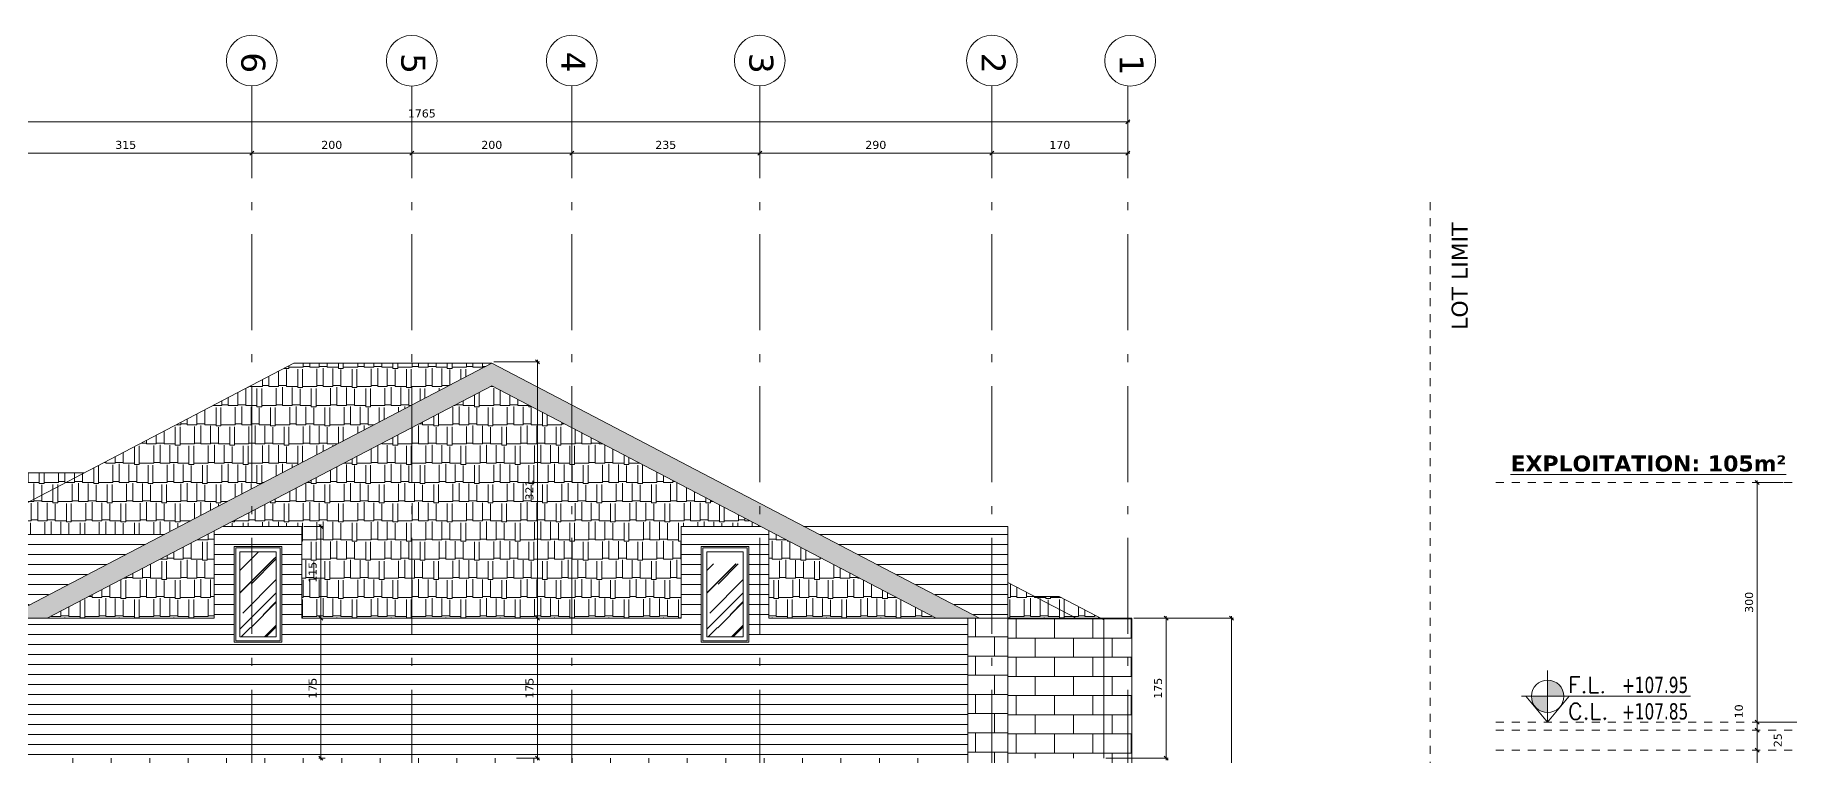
# Model space of a CAD drawing. Header units: inches. Extents: x -48 to 777, y -156 to 510.
# Drawn here: x 223.69 to 245.73, y 11.23 to 20.25 of the extents above; entities that cross this region are included whole.
import ezdxf
from ezdxf.enums import TextEntityAlignment as Align

# ---------------------------------------------------------------- set-up
doc = ezdxf.new("R2010")
doc.units = ezdxf.units.IN
doc.header["$MEASUREMENT"] = 0
for name, pattern in [('ACAD_ISO10W100', [18, 12, -3, 0, -3]), ('HIDDEN', [0.375, 0.25, -0.125]), ('NUHA', [1.45, 0.75, -0.25, 0.2, -0.25])]:
    doc.linetypes.add(name, pattern=pattern)
doc.layers.get('Defpoints').update_dxf_attribs({"lineweight": 5})
for name, color, linetype, lineweight in [('A-ANNOTATION', 34, 'Continuous', 5), ('A-AXIS ST', 251, 'ACAD_ISO10W100', 5), ('A-DIM', 9, 'Continuous', 5), ('A-HIDDEN', 254, 'HIDDEN', 5), ('A-SIGNS1', 20, 'Continuous', 15), ('A-SIGNS2', 30, 'Continuous', 15), ('A-TEXT', 50, 'Continuous', 15), ('A-WINDOWS', 4, 'Continuous', 20), ('D-STONE', 52, 'Continuous', 20), ('D-WOOD', 32, 'Continuous', 20), ('H-GLASS', 111, 'Continuous', 5), ('H-WOOD', 26, 'Continuous', 5)]:
    doc.layers.add(name, color=color, linetype=linetype, lineweight=lineweight)
doc.layers.add('H-STONE', color=7, linetype='Continuous', lineweight=5, true_color=0xc8bd6a)
doc.layers.add('HH-DARK GREY', color=7, linetype='Continuous', lineweight=5, true_color=0x404040)
doc.styles.add('ROMAND', font='verdana.ttf')
doc.styles.add('ROMANS', font='romans__.ttf', dxfattribs={"height": 0.14})
doc.dimstyles.new('M-1.50', dxfattribs={"dimtxt": 0.1, "dimasz": 0.05, "dimexe": 0.025, "dimexo": 0.025, "dimgap": 0.05, "dimtad": 1, "dimlfac": 100, "dimrnd": 0.5, "dimzin": 9, "dimdsep": 46, "dimtxsty": 'ROMAND', "dimblk": 'OBLIQUE', "dimcen": 1, "dimdle": 0.025, "dimclrd": 256, "dimclre": 256, "dimclrt": 2, "dimadec": 0, "dimazin": 0, "dimtfac": 0.666667, "dimtmove": 2, "dimatfit": 3, "dimfxl": 0.04, "dimtolj": 1, "dimtzin": 5, "dimlwd": -1, "dimlwe": -1, "dimarcsym": 0})
pattern_1 = [(180, (79.87779, -5e-13), (-3e-17, -0.125), [])]
pattern_2 = [(0, (0, 96.73333), (0.51, 0.24), [0.12, -0.1, 0.14, -0.06, 0.18, -0.08]), (0, (0.12, 96.74333), (0.51, 0.24), [0.1, -0.38, 0.08, -0.12]), (0, (0.36, 96.71833), (0.51, 0.24), [0.06, -0.62]), (90, (0, 96.73333), (-0.17, 0.24), [0.23, -0.73]), (90, (0.12, 96.73333), (-0.17, 0.24), [0.225, -0.735]), (90, (0.22, 96.73333), (-0.17, 0.24), [0.21, -0.75]), (90, (0.36, 96.71833), (-0.17, 0.24), [0.23, -0.73]), (90, (0.42, 96.71833), (-0.17, 0.24), [0.23, -0.73]), (90, (0.6, 96.73333), (-0.17, 0.24), [0.22, -0.74])]

# ---------------------------------------------------------------- blocks, each defined once
blk = doc.blocks.new('_Oblique')
at = {"color": 0, "linetype": 'ByBlock', "lineweight": -2}
blk.add_line((-0.5, -0.5), (0.5, 0.5), dxfattribs=at)
blk = doc.blocks.new('*D914')
at = {"layer": 'A-DIM', "transparency": 16777216}
blk.add_line((245.214, 8.278), (245.214, 11.328), dxfattribs=at)
at = {"layer": 'Defpoints', "color": 0, "transparency": 16777216}
for p in [(245.214, 11.303), (245.214, 11.303), (245.214, 8.303)]:
    blk.add_point(p, dxfattribs=at)
at = {"layer": 'A-DIM', "transparency": 16777216, "xscale": 0.05, "yscale": 0.05, "zscale": 0.05}
for p, rotation in [((245.214, 11.303), 90), ((245.214, 8.303), 270)]:
    blk.add_blockref('_Oblique', p, dxfattribs=dict(at, rotation=rotation))
at = {"layer": 'A-DIM', "color": 2, "transparency": 16777216, "insert": (245.112, 9.803), "char_height": 0.1, "attachment_point": 5, "rotation": 90, "style": 'ROMAND'}
blk.add_mtext('\\A1;300', dxfattribs=at)
blk = doc.blocks.new('*D915')
at = {"layer": 'A-DIM', "transparency": 16777216}
blk.add_line((245.214, 11.278), (245.214, 11.578), dxfattribs=at)
at = {"layer": 'Defpoints', "color": 0, "transparency": 16777216}
for p in [(245.214, 11.553), (245.214, 11.553), (245.214, 11.303)]:
    blk.add_point(p, dxfattribs=at)
at = {"layer": 'A-DIM', "transparency": 16777216, "xscale": 0.05, "yscale": 0.05, "zscale": 0.05}
for p, rotation in [((245.214, 11.553), 90), ((245.214, 11.303), 270)]:
    blk.add_blockref('_Oblique', p, dxfattribs=dict(at, rotation=rotation))
at = {"layer": 'A-DIM', "color": 2, "transparency": 16777216, "insert": (245.471, 11.428), "char_height": 0.1, "attachment_point": 5, "rotation": 90, "style": 'ROMAND'}
blk.add_mtext('\\A1;25', dxfattribs=at)
blk = doc.blocks.new('*D916')
at = {"layer": 'A-DIM', "transparency": 16777216}
blk.add_line((245.214, 11.528), (245.214, 11.678), dxfattribs=at)
at = {"layer": 'Defpoints', "color": 0, "transparency": 16777216}
for p in [(245.214, 11.653), (245.214, 11.653), (245.214, 11.553)]:
    blk.add_point(p, dxfattribs=at)
at = {"layer": 'A-DIM', "transparency": 16777216, "xscale": 0.05, "yscale": 0.05, "zscale": 0.05}
for p, rotation in [((245.214, 11.653), 90), ((245.214, 11.553), 270)]:
    blk.add_blockref('_Oblique', p, dxfattribs=dict(at, rotation=rotation))
at = {"layer": 'A-DIM', "color": 2, "transparency": 16777216, "insert": (244.984, 11.789), "char_height": 0.1, "attachment_point": 5, "rotation": 90, "style": 'ROMAND'}
blk.add_mtext('\\A1;10', dxfattribs=at)
blk = doc.blocks.new('*D917')
at = {"layer": 'A-DIM', "transparency": 16777216}
for p, q in [((245.537, 14.653), (245.189, 14.653)), ((245.214, 14.678), (245.214, 11.628)), ((245.707, 11.653), (245.189, 11.653))]:
    blk.add_line(p, q, dxfattribs=at)
at = {"layer": 'Defpoints', "color": 0, "transparency": 16777216}
for p in [(245.562, 14.653), (245.214, 11.653), (245.732, 11.653)]:
    blk.add_point(p, dxfattribs=at)
at = {"layer": 'A-DIM', "transparency": 16777216, "xscale": 0.05, "yscale": 0.05, "zscale": 0.05}
for p, rotation in [((245.214, 14.653), 90), ((245.214, 11.653), 270)]:
    blk.add_blockref('_Oblique', p, dxfattribs=dict(at, rotation=rotation))
at = {"layer": 'A-DIM', "color": 2, "transparency": 16777216, "insert": (245.112, 13.153), "char_height": 0.1, "attachment_point": 5, "rotation": 90, "style": 'ROMAND'}
blk.add_mtext('\\A1;300', dxfattribs=at)
blk = doc.blocks.new('GXFHGCGFCD')
at = {"layer": 'A-SIGNS1', "linetype": 'NUHA'}
h = blk.add_hatch(color=256, dxfattribs=at)
h.paths.add_polyline_path([(90.382, 61.33), (90.382, 61.17), (90.542, 61.17, 0.414214)])
h.paths.add_polyline_path([(90.382, 61.17), (90.222, 61.17, 0.414214), (90.382, 61.01)])
at = {"layer": 'A-SIGNS1'}
for p, q in [((90.382, 60.914), (90.382, 61.426)), ((90.126, 61.17), (91.79, 61.17))]:
    blk.add_line(p, q, dxfattribs=at)
blk.add_circle((90.382, 61.17), 0.16, dxfattribs=at)
blk = doc.blocks.new('DGXFHXFGDFD')
at = {"layer": 'A-SIGNS1'}
blk.add_blockref('GXFHGCGFCD', (0, 0), dxfattribs=at)
at = {"layer": 'A-SIGNS2', "linetype": 'NUHA', "style": 'ROMANS'}
for s, p in [('F.L.', (90.583, 61.203)), ('C.L.', (90.583, 60.941))]:
    blk.add_text(s, height=0.16, dxfattribs=at).set_placement(p)
at = {"layer": 'A-SIGNS2', "style": 'ROMANS', "width": 0.910135, "flags": 4}
for tag, p, p2 in [('NIV.FINI', (91.116, 61.203), (91.79, 61.203)), ('NIV.BETON', (91.116, 60.941), (91.79, 60.941))]:
    blk.add_attdef(tag, text='', height=0.16, dxfattribs=at).set_placement(p, p2, align=Align.FIT)
blk = doc.blocks.new('*D594')
at = {"layer": 'A-DIM', "transparency": 16777216}
for p, q in [((229.421, 16.161), (229.994, 16.161)), ((229.969, 16.186), (229.969, 12.928)), ((229.821, 12.953), (229.994, 12.953))]:
    blk.add_line(p, q, dxfattribs=at)
at = {"layer": 'Defpoints', "color": 0, "transparency": 16777216}
for p in [(229.396, 16.161), (229.796, 12.953), (229.969, 12.953)]:
    blk.add_point(p, dxfattribs=at)
at = {"layer": 'A-DIM', "transparency": 16777216, "xscale": 0.05, "yscale": 0.05, "zscale": 0.05}
for p, rotation in [((229.969, 16.161), 90), ((229.969, 12.953), 270)]:
    blk.add_blockref('_Oblique', p, dxfattribs=dict(at, rotation=rotation))
at = {"layer": 'A-DIM', "color": 2, "transparency": 16777216, "insert": (229.867, 14.557), "char_height": 0.1, "attachment_point": 5, "rotation": 90, "style": 'ROMAND'}
blk.add_mtext('\\A1;321', dxfattribs=at)
blk = doc.blocks.new('*D595')
at = {"layer": 'A-DIM', "transparency": 16777216}
for p, q in [((229.821, 12.953), (229.994, 12.953)), ((229.969, 12.978), (229.969, 11.178)), ((229.705, 11.203), (229.994, 11.203))]:
    blk.add_line(p, q, dxfattribs=at)
at = {"layer": 'Defpoints', "color": 0, "transparency": 16777216}
for p in [(229.796, 12.953), (229.68, 11.203), (229.969, 11.203)]:
    blk.add_point(p, dxfattribs=at)
at = {"layer": 'A-DIM', "transparency": 16777216, "xscale": 0.05, "yscale": 0.05, "zscale": 0.05}
for p, rotation in [((229.969, 12.953), 90), ((229.969, 11.203), 270)]:
    blk.add_blockref('_Oblique', p, dxfattribs=dict(at, rotation=rotation))
at = {"layer": 'A-DIM', "color": 2, "transparency": 16777216, "insert": (229.868, 12.078), "char_height": 0.1, "attachment_point": 5, "rotation": 90, "style": 'ROMAND'}
blk.add_mtext('\\A1;175', dxfattribs=at)
blk = doc.blocks.new('*D616')
at = {"layer": 'A-DIM', "transparency": 16777216}
for p, q in [((227.047, 12.953), (227.283, 12.953)), ((227.258, 11.178), (227.258, 12.978)), ((227.313, 11.203), (227.233, 11.203))]:
    blk.add_line(p, q, dxfattribs=at)
at = {"layer": 'Defpoints', "color": 0, "transparency": 16777216}
for p in [(227.022, 12.953), (227.258, 12.953), (227.338, 11.203)]:
    blk.add_point(p, dxfattribs=at)
at = {"layer": 'A-DIM', "transparency": 16777216, "xscale": 0.05, "yscale": 0.05, "zscale": 0.05}
for p, rotation in [((227.258, 12.953), 90), ((227.258, 11.203), 270)]:
    blk.add_blockref('_Oblique', p, dxfattribs=dict(at, rotation=rotation))
at = {"layer": 'A-DIM', "color": 2, "transparency": 16777216, "insert": (227.157, 12.078), "char_height": 0.1, "attachment_point": 5, "rotation": 90, "style": 'ROMAND'}
blk.add_mtext('\\A1;175', dxfattribs=at)
blk = doc.blocks.new('*D617')
at = {"layer": 'A-DIM', "transparency": 16777216}
for p, q in [((227.258, 12.928), (227.258, 14.128)), ((227.047, 14.103), (227.283, 14.103)), ((227.047, 12.953), (227.283, 12.953))]:
    blk.add_line(p, q, dxfattribs=at)
at = {"layer": 'Defpoints', "color": 0, "transparency": 16777216}
for p in [(227.022, 14.103), (227.258, 14.103), (227.022, 12.953)]:
    blk.add_point(p, dxfattribs=at)
at = {"layer": 'A-DIM', "transparency": 16777216, "xscale": 0.05, "yscale": 0.05, "zscale": 0.05}
for p, rotation in [((227.258, 14.103), 90), ((227.258, 12.953), 270)]:
    blk.add_blockref('_Oblique', p, dxfattribs=dict(at, rotation=rotation))
at = {"layer": 'A-DIM', "color": 2, "transparency": 16777216, "insert": (227.157, 13.528), "char_height": 0.1, "attachment_point": 5, "rotation": 90, "style": 'ROMAND'}
blk.add_mtext('\\A1;115', dxfattribs=at)
blk = doc.blocks.new('*D621')
at = {"layer": 'A-DIM', "transparency": 16777216}
for p, q in [((237.421, 12.953), (237.85, 12.953)), ((237.825, 12.978), (237.825, 11.178)), ((237.071, 11.203), (237.85, 11.203))]:
    blk.add_line(p, q, dxfattribs=at)
at = {"layer": 'Defpoints', "color": 0, "transparency": 16777216}
for p in [(237.396, 12.953), (237.046, 11.203), (237.825, 11.203)]:
    blk.add_point(p, dxfattribs=at)
at = {"layer": 'A-DIM', "transparency": 16777216, "xscale": 0.05, "yscale": 0.05, "zscale": 0.05}
for p, rotation in [((237.825, 12.953), 90), ((237.825, 11.203), 270)]:
    blk.add_blockref('_Oblique', p, dxfattribs=dict(at, rotation=rotation))
at = {"layer": 'A-DIM', "color": 2, "transparency": 16777216, "insert": (237.724, 12.078), "char_height": 0.1, "attachment_point": 5, "rotation": 90, "style": 'ROMAND'}
blk.add_mtext('\\A1;175', dxfattribs=at)
blk = doc.blocks.new('*D628')
at = {"layer": 'A-DIM', "transparency": 16777216}
for p, q in [((237.421, 12.953), (238.665, 12.953)), ((238.64, 1.528), (238.64, 12.978)), ((237.421, 1.553), (238.665, 1.553))]:
    blk.add_line(p, q, dxfattribs=at)
at = {"layer": 'Defpoints', "color": 0, "transparency": 16777216}
for p in [(237.396, 12.953), (238.64, 12.953), (237.396, 1.553)]:
    blk.add_point(p, dxfattribs=at)
at = {"layer": 'A-DIM', "transparency": 16777216, "xscale": 0.05, "yscale": 0.05, "zscale": 0.05}
for p, rotation in [((238.64, 12.953), 90), ((238.64, 1.553), 270)]:
    blk.add_blockref('_Oblique', p, dxfattribs=dict(at, rotation=rotation))
at = {"layer": 'A-DIM', "color": 2, "transparency": 16777216, "insert": (238.538, 7.253), "char_height": 0.1, "attachment_point": 5, "rotation": 90, "style": 'ROMAND'}
blk.add_mtext('\\A1;1140', dxfattribs=at)
blk = doc.blocks.new('*D807')
at = {"layer": 'A-DIM', "transparency": 16777216}
for p, q in [((223.221, 18.772), (226.421, 18.772)), ((223.246, 18.434), (223.246, 18.797)), ((226.396, 18.566), (226.396, 18.797))]:
    blk.add_line(p, q, dxfattribs=at)
at = {"layer": 'Defpoints', "color": 0, "transparency": 16777216}
for p in [(226.396, 18.772), (226.396, 18.541), (223.246, 18.409)]:
    blk.add_point(p, dxfattribs=at)
at = {"layer": 'A-DIM', "transparency": 16777216, "xscale": 0.05, "yscale": 0.05, "zscale": 0.05, "rotation": 180}
blk.add_blockref('_Oblique', (223.246, 18.772), dxfattribs=at)
at = {"layer": 'A-DIM', "transparency": 16777216, "xscale": 0.05, "yscale": 0.05, "zscale": 0.05}
blk.add_blockref('_Oblique', (226.396, 18.772), dxfattribs=at)
at = {"layer": 'A-DIM', "color": 2, "transparency": 16777216, "insert": (224.821, 18.874), "char_height": 0.1, "attachment_point": 5, "style": 'ROMAND'}
blk.add_mtext('\\A1;315', dxfattribs=at)
blk = doc.blocks.new('*D808')
at = {"layer": 'A-DIM', "transparency": 16777216}
for p, q in [((226.371, 18.772), (228.421, 18.772)), ((226.396, 18.566), (226.396, 18.797)), ((228.396, 18.632), (228.396, 18.797))]:
    blk.add_line(p, q, dxfattribs=at)
at = {"layer": 'Defpoints', "color": 0, "transparency": 16777216}
for p in [(228.396, 18.772), (226.396, 18.541), (228.396, 18.607)]:
    blk.add_point(p, dxfattribs=at)
at = {"layer": 'A-DIM', "transparency": 16777216, "xscale": 0.05, "yscale": 0.05, "zscale": 0.05, "rotation": 180}
blk.add_blockref('_Oblique', (226.396, 18.772), dxfattribs=at)
at = {"layer": 'A-DIM', "transparency": 16777216, "xscale": 0.05, "yscale": 0.05, "zscale": 0.05}
blk.add_blockref('_Oblique', (228.396, 18.772), dxfattribs=at)
at = {"layer": 'A-DIM', "color": 2, "transparency": 16777216, "insert": (227.396, 18.874), "char_height": 0.1, "attachment_point": 5, "style": 'ROMAND'}
blk.add_mtext('\\A1;200', dxfattribs=at)
blk = doc.blocks.new('*D809')
at = {"layer": 'A-DIM', "transparency": 16777216}
for p, q in [((228.371, 18.772), (230.421, 18.772)), ((228.396, 18.632), (228.396, 18.797)), ((230.396, 18.632), (230.396, 18.797))]:
    blk.add_line(p, q, dxfattribs=at)
at = {"layer": 'Defpoints', "color": 0, "transparency": 16777216}
for p in [(230.396, 18.772), (228.396, 18.607), (230.396, 18.607)]:
    blk.add_point(p, dxfattribs=at)
at = {"layer": 'A-DIM', "transparency": 16777216, "xscale": 0.05, "yscale": 0.05, "zscale": 0.05, "rotation": 180}
blk.add_blockref('_Oblique', (228.396, 18.772), dxfattribs=at)
at = {"layer": 'A-DIM', "transparency": 16777216, "xscale": 0.05, "yscale": 0.05, "zscale": 0.05}
blk.add_blockref('_Oblique', (230.396, 18.772), dxfattribs=at)
at = {"layer": 'A-DIM', "color": 2, "transparency": 16777216, "insert": (229.396, 18.874), "char_height": 0.1, "attachment_point": 5, "style": 'ROMAND'}
blk.add_mtext('\\A1;200', dxfattribs=at)
blk = doc.blocks.new('*D810')
at = {"layer": 'A-DIM', "transparency": 16777216}
for p, q in [((230.371, 18.772), (232.771, 18.772)), ((230.396, 18.632), (230.396, 18.797)), ((232.746, 18.632), (232.746, 18.797))]:
    blk.add_line(p, q, dxfattribs=at)
at = {"layer": 'Defpoints', "color": 0, "transparency": 16777216}
for p in [(232.746, 18.772), (230.396, 18.607), (232.746, 18.607)]:
    blk.add_point(p, dxfattribs=at)
at = {"layer": 'A-DIM', "transparency": 16777216, "xscale": 0.05, "yscale": 0.05, "zscale": 0.05, "rotation": 180}
blk.add_blockref('_Oblique', (230.396, 18.772), dxfattribs=at)
at = {"layer": 'A-DIM', "transparency": 16777216, "xscale": 0.05, "yscale": 0.05, "zscale": 0.05}
blk.add_blockref('_Oblique', (232.746, 18.772), dxfattribs=at)
at = {"layer": 'A-DIM', "color": 2, "transparency": 16777216, "insert": (231.571, 18.874), "char_height": 0.1, "attachment_point": 5, "style": 'ROMAND'}
blk.add_mtext('\\A1;235', dxfattribs=at)
blk = doc.blocks.new('*D811')
at = {"layer": 'A-DIM', "transparency": 16777216}
for p, q in [((232.721, 18.772), (235.671, 18.772)), ((232.746, 18.632), (232.746, 18.797)), ((235.646, 18.65), (235.646, 18.797))]:
    blk.add_line(p, q, dxfattribs=at)
at = {"layer": 'Defpoints', "color": 0, "transparency": 16777216}
for p in [(235.646, 18.772), (232.746, 18.607), (235.646, 18.625)]:
    blk.add_point(p, dxfattribs=at)
at = {"layer": 'A-DIM', "transparency": 16777216, "xscale": 0.05, "yscale": 0.05, "zscale": 0.05, "rotation": 180}
blk.add_blockref('_Oblique', (232.746, 18.772), dxfattribs=at)
at = {"layer": 'A-DIM', "transparency": 16777216, "xscale": 0.05, "yscale": 0.05, "zscale": 0.05}
blk.add_blockref('_Oblique', (235.646, 18.772), dxfattribs=at)
at = {"layer": 'A-DIM', "color": 2, "transparency": 16777216, "insert": (234.196, 18.874), "char_height": 0.1, "attachment_point": 5, "style": 'ROMAND'}
blk.add_mtext('\\A1;290', dxfattribs=at)
blk = doc.blocks.new('*D812')
at = {"layer": 'A-DIM', "transparency": 16777216}
for p, q in [((235.621, 18.772), (237.371, 18.772)), ((235.646, 18.65), (235.646, 18.797)), ((237.346, 18.603), (237.346, 18.797))]:
    blk.add_line(p, q, dxfattribs=at)
at = {"layer": 'Defpoints', "color": 0, "transparency": 16777216}
for p in [(237.346, 18.772), (235.646, 18.625), (237.346, 18.578)]:
    blk.add_point(p, dxfattribs=at)
at = {"layer": 'A-DIM', "transparency": 16777216, "xscale": 0.05, "yscale": 0.05, "zscale": 0.05, "rotation": 180}
blk.add_blockref('_Oblique', (235.646, 18.772), dxfattribs=at)
at = {"layer": 'A-DIM', "transparency": 16777216, "xscale": 0.05, "yscale": 0.05, "zscale": 0.05}
blk.add_blockref('_Oblique', (237.346, 18.772), dxfattribs=at)
at = {"layer": 'A-DIM', "color": 2, "transparency": 16777216, "insert": (236.496, 18.874), "char_height": 0.1, "attachment_point": 5, "style": 'ROMAND'}
blk.add_mtext('\\A1;170', dxfattribs=at)
blk = doc.blocks.new('*D813')
at = {"layer": 'A-DIM', "transparency": 16777216}
for p, q in [((219.696, 18.434), (219.696, 19.19)), ((237.346, 18.603), (237.346, 19.19)), ((237.371, 19.165), (219.671, 19.165))]:
    blk.add_line(p, q, dxfattribs=at)
at = {"layer": 'Defpoints', "color": 0, "transparency": 16777216}
for p in [(219.696, 19.165), (237.346, 18.578), (219.696, 18.409)]:
    blk.add_point(p, dxfattribs=at)
at = {"layer": 'A-DIM', "transparency": 16777216, "xscale": 0.05, "yscale": 0.05, "zscale": 0.05, "rotation": 180}
blk.add_blockref('_Oblique', (219.696, 19.165), dxfattribs=at)
at = {"layer": 'A-DIM', "transparency": 16777216, "xscale": 0.05, "yscale": 0.05, "zscale": 0.05}
blk.add_blockref('_Oblique', (237.346, 19.165), dxfattribs=at)
at = {"layer": 'A-DIM', "color": 2, "transparency": 16777216, "insert": (228.521, 19.267), "char_height": 0.1, "attachment_point": 5, "style": 'ROMAND'}
blk.add_mtext('\\A1;1765', dxfattribs=at)

msp = doc.modelspace()

# ---------------------------------------------------------------- hatches: boundary and pattern name
at = {"layer": 'H-GLASS'}
h = msp.add_hatch(dxfattribs=at)
h.set_pattern_fill('AR-RROOF', color=256, scale=0.3, angle=45)
h.set_pattern_definition([(45, (1.86538, -1.97767), (0.25455844, 0.6788225), [4.5, -0.6, 1.5, -0.3]), (45, (2.04145, -1.58947), (-0.49426764, 0.0700036), [0.9, -0.099, 1.8, -0.225]), (45, (1.79114, -1.6913), (0.96095812, 1.24521504), [2.4, -0.42, 1.2, -0.3])])
h.paths.add_polyline_path([(226.7021, 13.78252), (226.24656, 13.78252), (226.24563, 12.72252), (226.70117, 12.72252)])
h = msp.add_hatch(dxfattribs=at)
h.set_pattern_fill('AR-RROOF', color=256, scale=0.3, angle=45)
h.set_pattern_definition([(45, (7.70328, -1.97767), (0.25455844, 0.6788225), [4.5, -0.6, 1.5, -0.3]), (45, (7.87935, -1.58947), (-0.49426764, 0.0700036), [0.9, -0.099, 1.8, -0.225]), (45, (7.62903, -1.6913), (0.96095812, 1.24521504), [2.4, -0.42, 1.2, -0.3])])
h.paths.add_polyline_path([(232.54008, 13.63252), (232.08454, 13.63252), (232.08353, 12.72252), (232.53906, 12.72252)])
at = {"layer": 'H-STONE'}
h = msp.add_hatch(dxfattribs=at)
h.set_pattern_fill('AR-B816', color=256, scale=0.03)
h.paths.add_polyline_path([(230.71454, 8.30252), (231.97552, 8.30252), (231.97552, 10.70252), (233.99552, 10.70252), (233.99552, 8.30252), (234.99552, 8.30252), (234.99552, 11.20252), (223.79552, 11.20252), (223.79552, 4.95252), (224.77552, 4.95252), (224.77552, 7.35252), (226.79552, 7.35252), (226.79552, 4.95252), (227.72649, 4.95252), (227.72649, 7.85252), (224.24552, 7.85252), (224.24552, 8.30252), (224.77552, 8.30252), (224.77552, 10.70252), (226.79552, 10.70252), (226.79552, 8.30252), (228.07649, 8.30252), (228.07649, 4.60252), (228.07649, 4.50252), (223.44552, 4.50252), (223.44552, 12.95252), (222.94552, 12.95252), (222.94552, 12.75252), (222.94552, 1.55252), (224.77552, 1.55252), (224.77552, 4.00252), (226.79552, 4.00252), (226.79552, 1.55252), (227.69552, 1.55252), (227.69552, 0.20252), (230.71454, 0.20252), (230.71454, 4.95252), (231.97552, 4.95252), (231.97552, 7.35252), (233.99552, 7.35252), (233.99552, 4.95252), (235.69552, 4.95252), (235.69552, 5.95252), (235.84552, 5.95252), (235.84552, 12.95252), (235.69552, 12.95252), (235.34552, 12.95252), (235.34552, 7.85252), (230.71454, 7.85252)])
h.paths.add_polyline_path([(229.04552, 9.30252), (229.04552, 10.70252), (229.74552, 10.70252), (229.74552, 9.30252)], flags=16)
h.paths.add_polyline_path([(229.74552, 7.35252), (229.74552, 5.95252), (229.04552, 5.95252), (229.04552, 7.35252)], flags=16)
h.paths.add_polyline_path([(229.74552, 3.90252), (229.74552, 2.50252), (229.04552, 2.50252), (229.04552, 3.90252)], flags=16)
h = msp.add_hatch(dxfattribs=at)
h.set_pattern_fill('AR-B816', color=256, scale=0.03)
h.set_pattern_definition([(0, (-595.89108, 58.30616), (0, 0.24), []), (90, (-595.89108, 58.30616), (-0.24, 0.24), [0.24, -0.24])])
h.paths.add_polyline_path([(237.39552, 12.95252), (235.84552, 12.95252), (235.84552, 11.20252), (237.04552, 11.20252), (237.04552, 1.55252), (237.39552, 1.55252)])
at = {"layer": 'H-WOOD'}
h = msp.add_hatch(dxfattribs=at)
h.set_pattern_fill('ANSI31', color=256, angle=135)
h.set_pattern_definition(pattern_1)
h.paths.add_polyline_path([(223.28119, 12.95252), (222.94552, 12.95252), (222.94552, 14.00252), (225.30666, 14.00252)])
h = msp.add_hatch(dxfattribs=at)
h.set_pattern_fill('ANSI31', color=256, angle=135)
h.paths.add_polyline_path([(234.99552, 11.20252), (234.99552, 8.30252), (230.71454, 8.30252), (230.71454, 7.85252), (235.34552, 7.85252), (235.34552, 12.95252), (232.85992, 12.95252), (232.86008, 14.10252), (231.76454, 14.10252), (231.76439, 12.95252), (227.02203, 12.95252), (227.02218, 14.10252), (225.92665, 14.10252), (225.92649, 12.95252), (223.44552, 12.95252), (223.44552, 4.50252), (228.07649, 4.50252), (228.07649, 4.60252), (228.07649, 8.30252), (224.24552, 8.30252), (224.24552, 7.85252), (227.72649, 7.85252), (227.72649, 4.95252), (223.79552, 4.95252), (223.79552, 11.20252)])
h.paths.add_polyline_path([(226.77117, 12.65252), (226.17563, 12.65252), (226.17665, 13.85252), (226.77218, 13.85252)], flags=16)
h.paths.add_polyline_path([(232.01353, 12.65252), (232.01454, 13.85252), (232.61008, 13.85252), (232.60906, 12.65252)], flags=16)
h = msp.add_hatch(dxfattribs=at)
h.set_pattern_fill('ANSI31', color=256, angle=135)
h.set_pattern_definition(pattern_1)
h.paths.add_polyline_path([(235.50984, 12.95252), (235.84552, 12.95252), (235.84552, 14.10252), (233.29333, 14.10252)])
at = {"layer": 'HH-DARK GREY'}
h = msp.add_hatch(dxfattribs=at)
h.set_pattern_fill('AR-RSHKE', color=256, scale=0.02)
h.set_pattern_definition(pattern_2)
h.paths.add_polyline_path([(229.39552, 16.14281), (226.92342, 16.14281), (220.82863, 12.95252), (222.94552, 12.95252), (222.94552, 14.00252), (225.30528, 14.00252)])
h = msp.add_hatch(dxfattribs=at)
h.set_pattern_fill('AR-RSHKE', color=256, scale=0.02)
h.set_pattern_definition(pattern_2)
h.paths.add_polyline_path([(225.92664, 14.04486), (229.39552, 15.86064), (234.95122, 12.95252), (235.34552, 12.95252), (235.4903, 12.95252), (229.39552, 16.14281), (223.29866, 12.95252), (223.44552, 12.95252), (223.83981, 12.95252)])
h = msp.add_hatch(dxfattribs=at)
h.set_pattern_fill('AR-RSHKE', color=256, scale=0.02)
h.set_pattern_definition(pattern_2)
h.paths.add_polyline_path([(231.76439, 12.95252), (231.76454, 14.10252), (232.75425, 14.10252), (229.39552, 15.86064), (226.03678, 14.10252), (227.02218, 14.10252), (227.02203, 12.95252)], flags=17)
h = msp.add_hatch(dxfattribs=at)
h.set_pattern_fill('AR-RSHKE', color=256, scale=0.02)
h.set_pattern_definition(pattern_2)
h.paths.add_polyline_path([(219.97052, 12.95252), (220.29552, 12.95252), (220.82863, 12.95252), (224.30677, 14.77314), (223.44865, 14.77314)])
h = msp.add_hatch(dxfattribs=at)
h.set_pattern_fill('AR-RSHKE', color=256, scale=0.02)
h.set_pattern_definition(pattern_2)
h.paths.add_polyline_path([(225.92649, 12.95252), (225.92664, 14.04486), (223.83981, 12.95252)], flags=17)
h = msp.add_hatch(dxfattribs=at)
h.set_pattern_fill('AR-RSHKE', color=256, scale=0.02)
h.set_pattern_definition(pattern_2)
h.paths.add_polyline_path([(232.86007, 14.04713), (232.85992, 12.95252), (234.95122, 12.95252)], flags=17)
h = msp.add_hatch(dxfattribs=at)
h.set_pattern_fill('AR-RSHKE', color=256, scale=0.02)
h.set_pattern_definition(pattern_2)
h.paths.add_polyline_path([(235.84552, 13.39954), (235.84552, 12.95252), (236.69951, 12.95252)])
h = msp.add_hatch(dxfattribs=at)
h.set_pattern_fill('AR-RSHKE', color=256, scale=0.02)
h.set_pattern_definition(pattern_2)
h.paths.add_polyline_path([(236.48681, 13.2263), (236.17647, 13.2263), (236.69951, 12.95252), (237.00986, 12.95252)])

# ---------------------------------------------------------------- linework, layer by layer
at = {"layer": 'A-ANNOTATION'}
for centre in [(226.39552, 19.92908), (228.39552, 19.92767), (230.39552, 19.92908), (232.74552, 19.92908), (235.6472, 19.92908), (237.37542, 19.92767)]:
    msp.add_circle(centre, 0.31723, dxfattribs=at)
at = {"layer": 'A-AXIS ST', "ltscale": 0.1}
for p, q in [((226.39552, -6.24262), (226.39552, 19.61185)), ((228.39552, -6.24262), (228.39552, 19.61185)), ((230.39552, -6.24262), (230.39552, 19.61185)), ((232.74552, -6.24262), (232.74552, 19.61185)), ((235.64552, -6.24262), (235.64552, 19.61185)), ((237.34552, -6.24262), (237.34552, 19.61185))]:
    msp.add_line(p, q, dxfattribs=at)
at = {"layer": 'A-HIDDEN', "ltscale": 0.4}
for p, q in [((241.12565, 18.15725), (241.12565, -6.77526)), ((241.94799, 14.65252), (245.68447, 14.65252)), ((241.94799, 11.65252), (245.68447, 11.65252)), ((241.94799, 11.55252), (245.68447, 11.55252)), ((241.94799, 11.30252), (245.68447, 11.30252))]:
    msp.add_line(p, q, dxfattribs=at)
at = {"layer": 'A-SIGNS1'}
msp.add_lwpolyline([(242.86088, 11.97692), (242.59298, 11.65252), (242.32298, 11.97692)], dxfattribs=at)
at = {"layer": 'A-WINDOWS'}
for points in [[(226.19563, 12.67252), (226.75117, 12.67252), (226.75218, 13.83252), (226.19665, 13.83252)], [(226.24563, 12.72252), (226.70117, 12.72252), (226.70218, 13.78252), (226.24665, 13.78252)], [(232.03353, 12.67252), (232.58906, 12.67252), (232.59008, 13.83252), (232.03454, 13.83252)], [(232.08353, 12.72252), (232.53906, 12.72252), (232.54008, 13.78252), (232.08454, 13.78252)]]:
    msp.add_lwpolyline(points, close=True, dxfattribs=at)
at = {"layer": 'D-STONE'}
for p, q in [((229.39552, 16.14281), (223.24292, 12.92335)), ((224.30677, 14.77314), (223.44865, 14.77314)), ((235.84552, 13.39954), (236.69951, 12.95252)), ((235.69552, 12.95252), (237.39552, 12.95252)), ((235.84552, 12.95252), (235.84552, 5.95252)), ((237.04552, 11.20252), (237.04552, 12.95252)), ((237.39552, 12.95252), (237.39552, 1.55252))]:
    msp.add_line(p, q, dxfattribs=at)
for points in [[(220.82863, 12.95252), (226.92342, 16.14281), (229.39552, 16.14281), (235.4903, 12.95252)], [(223.83981, 12.95252), (229.39552, 15.86064), (234.95122, 12.95252)], [(236.17647, 13.2263), (236.48681, 13.2263), (237.04655, 12.93331)], [(235.84552, 12.95252), (235.34552, 12.95252)]]:
    msp.add_lwpolyline(points, dxfattribs=at)
at = {"layer": 'D-WOOD'}
for p, q in [((223.44552, 12.95252), (225.92649, 12.95252)), ((227.02203, 12.95252), (231.76439, 12.95252)), ((232.85992, 12.95252), (235.34552, 12.95252)), ((235.34552, 12.95252), (235.34552, 7.85252))]:
    msp.add_line(p, q, dxfattribs=at)
for points in [[(222.94552, 12.95252), (222.94552, 14.00252), (225.30666, 14.00252)], [(225.92664, 14.04486), (225.92649, 12.95252)], [(227.02203, 12.95252), (227.02218, 14.10252), (226.03678, 14.10252)], [(232.75425, 14.10252), (231.76454, 14.10252), (231.76439, 12.95252)], [(232.85992, 12.95252), (232.86007, 14.04713)], [(235.84552, 12.95252), (235.84552, 14.10252), (233.29333, 14.10252)]]:
    msp.add_lwpolyline(points, dxfattribs=at)
for points in [[(226.17563, 12.65252), (226.77117, 12.65252), (226.77218, 13.85252), (226.17665, 13.85252)], [(232.01353, 12.65252), (232.60906, 12.65252), (232.61008, 13.85252), (232.01454, 13.85252)]]:
    msp.add_lwpolyline(points, close=True, dxfattribs=at)

# ---------------------------------------------------------------- block references
at = {"layer": 'A-SIGNS1'}
ref = msp.add_blockref('DGXFHXFGDFD', (128.06108, -65.53784), dxfattribs=dict(at, xscale=1.267200000000003, yscale=1.267200000000003, zscale=1.267200000000003))
ref.add_attrib('NIV.FINI', '+107.95', dxfattribs={"layer": 'A-SIGNS2', "height": 0.202752, "style": 'ROMAND', "width": 0.680836}).set_placement((243.5231, 12.01877), (244.35107, 12.01877), align=Align.FIT)
ref.add_attrib('NIV.BETON', '+107.85', dxfattribs={"layer": 'A-SIGNS2', "height": 0.202752, "style": 'ROMAND', "width": 0.680836}).set_placement((243.5231, 11.68701), (244.35107, 11.68701), align=Align.FIT)

# ---------------------------------------------------------------- texts
at = {"layer": 'A-ANNOTATION', "char_height": 0.3, "width": 5.0170833, "attachment_point": 1, "rotation": 270, "style": 'ROMAND'}
for s, insert in [('\\pi2.4024;6', (226.56546, 22.43641)), ('\\pi2.4108;5', (228.56546, 22.43499)), ('\\pi2.3951;4', (230.56395, 22.43641)), ('\\pi2.4097;3', (232.91546, 22.43641)), ('\\pi2.407;2', (235.81714, 22.4364)), ('\\pi2.4273;1', (237.54536, 22.43499))]:
    msp.add_mtext(s, dxfattribs=dict(at, insert=insert))
at = {"layer": 'A-TEXT', "insert": (241.39355, 16.56127), "char_height": 0.2, "width": 3.1472551, "attachment_point": 1, "rotation": 90, "style": 'ROMAND'}
msp.add_mtext('LOT LIMIT', dxfattribs=at)
at = {"layer": 'A-TEXT', "insert": (245.57511, 14.78571), "char_height": 0.2, "width": 3.8018074, "attachment_point": 9, "style": 'ROMAND'}
msp.add_mtext('{\\fVerdana|b1|i0|c0|p34;\\LEXPLOITATION: 105m²}', dxfattribs=at)

# ---------------------------------------------------------------- dimensions: what is measured, and where the dimension line sits
at = {"layer": 'A-DIM'}
for base, p1, p2, picture, middle in [((219.69552, 19.16483), (237.34552, 18.57834), (219.69552, 18.40932), '*D813', (228.52052, 19.26681)), ((226.39552, 18.7719), (223.24552, 18.40932), (226.39552, 18.54116), '*D807', (224.82052, 18.87398)), ((228.39552, 18.7719), (226.39552, 18.54116), (228.39552, 18.60737), '*D808', (227.39552, 18.87398)), ((230.39552, 18.7719), (228.39552, 18.60737), (230.39552, 18.60741), '*D809', (229.39552, 18.87398)), ((232.74552, 18.7719), (230.39552, 18.60741), (232.74552, 18.60741), '*D810', (231.57052, 18.87398)), ((235.64552, 18.7719), (232.74552, 18.60741), (235.64552, 18.62538), '*D811', (234.19552, 18.87398)), ((237.34552, 18.7719), (235.64552, 18.62538), (237.34552, 18.57834), '*D812', (236.49552, 18.87394))]:
    dim = msp.add_linear_dim(base=base, p1=p1, p2=p2, dimstyle='M-1.50', dxfattribs=at)
    dim.commit()
    dim.dimension.update_dxf_attribs({"geometry": picture, "text_midpoint": middle})
for base, p1, p2, picture, middle in [((229.9689, 12.95252), (229.39568, 16.16138), (229.79595, 12.95252), '*D594', (229.86682, 14.55695)), ((245.21446, 11.65252), (245.56236, 14.65252), (245.73203, 11.65252), '*D917', (245.11238, 13.15252)), ((227.25792, 14.10252), (227.02203, 12.95252), (227.02218, 14.10252), '*D617', (227.15671, 13.52752)), ((227.25792, 12.95252), (227.33821, 11.20252), (227.02203, 12.95252), '*D616', (227.15671, 12.07752)), ((229.9689, 11.20252), (229.79595, 12.95252), (229.68037, 11.20252), '*D595', (229.86769, 12.07752)), ((237.82534, 11.20252), (237.39552, 12.95252), (237.04552, 11.20252), '*D621', (237.72413, 12.07752)), ((238.64041, 12.95252), (237.39552, 1.55252), (237.39552, 12.95252), '*D628', (238.53836, 7.25252)), ((245.21446, 11.55252), (245.21446, 11.30252), (245.21446, 11.55252), '*D915', (245.47071, 11.42752)), ((245.21446, 11.30252), (245.21446, 8.30252), (245.21446, 11.30252), '*D914', (245.11238, 9.80252))]:
    dim = msp.add_linear_dim(base=base, p1=p1, p2=p2, angle=90, dimstyle='M-1.50', dxfattribs=at)
    dim.commit()
    dim.dimension.update_dxf_attribs({"geometry": picture, "text_midpoint": middle})
dim = msp.add_linear_dim(base=(245.21446, 11.65252), p1=(245.21446, 11.55252), p2=(245.21446, 11.65252), angle=90, dimstyle='M-1.50', dxfattribs=at)
dim.commit()
dim.dimension.update_dxf_attribs({"geometry": '*D916', "text_midpoint": (244.98365, 11.78864), "dimtype": 160})

doc.saveas('drawing.dxf')
